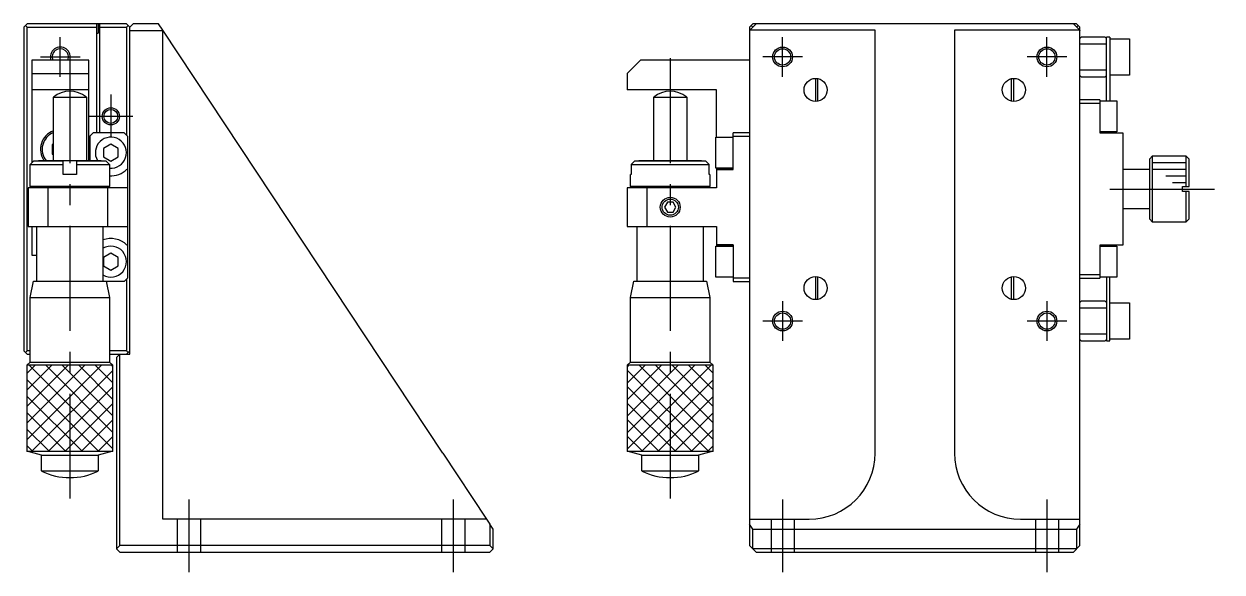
# Model space of a CAD drawing. Extents: x 0 to 369, y -8 to 257.
# Drawn here: x 188 to 369.3, y 90.4 to 173.4 of the extents above; entities that cross this region are included whole.
import ezdxf

# ---------------------------------------------------------------- set-up
doc = ezdxf.new("R2010")
doc.units = 0
doc.header["$LTSCALE"] = 0.5
doc.linetypes.add('CENTER', pattern=[50.8, 31.75, -6.35, 6.35, -6.35])
doc.linetypes.add('DASHED', pattern=[19.05, 12.7, -6.35])
for name, color, linetype in [('MSM_CENTER', 1, 'CENTER'), ('MSM_CONTINUOUS', 7, 'CONTINUOUS'), ('MSM_DASHED', 4, 'DASHED'), ('MSM_NARROW', 5, 'CONTINUOUS')]:
    doc.layers.add(name, color=color, linetype=linetype)

msp = doc.modelspace()

# ---------------------------------------------------------------- linework, layer by layer
at = {"layer": 'MSM_CENTER'}
for p, q in [((193.5, 165.41), (193.5, 171.41)), ((302.79, 165.41), (302.79, 171.41)), ((342.79, 165.41), (342.79, 171.41)), ((190.5, 168.41), (196.5, 168.41)), ((194.95, 168.21), (194.95, 99.71)), ((285.79, 168.21), (285.79, 99.71)), ((305.79, 168.41), (299.79, 168.41)), ((345.79, 168.41), (339.79, 168.41)), ((201.15, 162.71), (201.15, 156.26)), ((204.45, 159.41), (197.85, 159.41)), ((352.29, 148.41), (369.29, 148.41)), ((302.79, 131.41), (302.79, 125.41)), ((342.79, 131.41), (342.79, 125.41)), ((305.79, 128.41), (299.79, 128.41)), ((345.79, 128.41), (339.79, 128.41)), ((213, 90.41), (213, 101.41)), ((253, 90.41), (253, 101.41)), ((302.79, 101.41), (302.79, 90.41)), ((342.79, 101.41), (342.79, 90.41))]:
    msp.add_line(p, q, dxfattribs=at)
at = {"layer": 'MSM_CONTINUOUS'}
for p, q in [((188, 172.91), (188.5, 173.41)), ((188, 172.91), (188, 123.91)), ((188.25, 173.16), (188.5, 172.91)), ((203.5, 173.41), (188.5, 173.41)), ((188.5, 123.91), (188.5, 172.91)), ((188.5, 172.91), (199, 172.91)), ((199, 173.41), (199, 156.91)), ((199.25, 173.41), (199.25, 172.01)), ((199.5, 156.91), (199.5, 173.41)), ((199.5, 172.91), (203.5, 172.91)), ((204, 172.91), (203.5, 173.41)), ((203.5, 172.91), (203.75, 173.16)), ((203.5, 172.91), (203.5, 156.56)), ((204, 172.91), (204.5, 173.41)), ((204, 123.41), (204, 172.91)), ((204, 172.41), (209, 172.41)), ((208.37, 173.41), (204.5, 173.41)), ((209, 172.45), (208.37, 173.41)), ((209, 98.41), (209, 172.45)), ((251.39, 108.41), (209, 172.45)), ((297.79, 172.91), (298.29, 173.41)), ((297.79, 172.91), (297.79, 94.41)), ((297.79, 172.41), (297.83, 172.45)), ((297.83, 172.45), (298.79, 173.41)), ((316.79, 172.45), (297.83, 172.45)), ((298.29, 172.91), (298.04, 173.16)), ((347.29, 173.41), (298.29, 173.41)), ((316.79, 108.41), (316.79, 172.45)), ((328.79, 172.45), (328.79, 108.41)), ((347.75, 172.45), (328.79, 172.45)), ((346.79, 173.41), (347.75, 172.45)), ((347.29, 173.41), (347.79, 172.91)), ((347.54, 173.16), (347.29, 172.91)), ((347.75, 172.45), (347.79, 172.41)), ((347.79, 94.41), (347.79, 172.91)), ((199, 172.01), (199.25, 172.01)), ((347.79, 171.21), (347.99, 171.41)), ((351.59, 171.41), (347.99, 171.41)), ((351.59, 171.41), (351.79, 171.21)), ((351.79, 161.76), (351.79, 171.41)), ((352.29, 171.41), (351.79, 171.41)), ((352.29, 171.41), (352.29, 161.76)), ((352.29, 171.16), (355.29, 171.16)), ((355.29, 171.16), (355.29, 165.66)), ((347.79, 170.41), (351.79, 170.41)), ((197.8, 167.91), (189.2, 167.91)), ((189.2, 167.91), (189.2, 152.36)), ((197.8, 152.71), (197.8, 167.91)), ((279.29, 165.91), (281.29, 167.91)), ((297.79, 167.91), (281.29, 167.91)), ((189.2, 165.91), (197.8, 165.91)), ((279.29, 165.91), (279.29, 163.41)), ((307.79, 165.16), (307.79, 161.66)), ((308.14, 161.69), (308.14, 165.12)), ((337.44, 161.69), (337.44, 165.12)), ((337.79, 161.66), (337.79, 165.16)), ((351.79, 166.41), (347.79, 166.41)), ((347.99, 165.41), (347.79, 165.61)), ((347.99, 165.41), (351.59, 165.41)), ((351.79, 165.61), (351.59, 165.41)), ((355.29, 165.66), (352.29, 165.66)), ((197.8, 163.41), (189.2, 163.41)), ((292.79, 163.41), (279.29, 163.41)), ((292.79, 156.26), (292.79, 163.41)), ((192.45, 162.33), (197.45, 162.33)), ((192.45, 152.71), (192.45, 162.33)), ((197.45, 162.33), (197.45, 152.71)), ((283.29, 162.33), (288.29, 162.33)), ((283.29, 152.71), (283.29, 162.33)), ((288.29, 162.33), (288.29, 152.71)), ((350.79, 161.91), (347.79, 161.91)), ((347.79, 161.41), (350.79, 161.41)), ((350.79, 161.91), (350.79, 156.91)), ((350.79, 161.76), (353.39, 161.76)), ((353.39, 161.76), (353.39, 157.06)), ((197.95, 156.41), (198.45, 156.91)), ((197.95, 156.41), (197.95, 152.71)), ((203.15, 156.91), (198.45, 156.91)), ((203.15, 156.91), (203.65, 156.41)), ((203.65, 156.41), (203.65, 134.91)), ((292.69, 151.56), (292.69, 156.26)), ((292.69, 156.26), (295.29, 156.26)), ((295.29, 151.36), (295.29, 156.91)), ((297.79, 156.91), (295.29, 156.91)), ((295.29, 156.41), (297.79, 156.41)), ((353.39, 157.06), (350.79, 157.06)), ((350.79, 156.91), (354.29, 156.91)), ((351.79, 156.91), (351.79, 157.06)), ((352.29, 157.06), (352.29, 156.91)), ((354.29, 156.91), (354.29, 139.91)), ((192.45, 155.24), (192.25, 155.13)), ((192.25, 155.13), (192.25, 153.68)), ((201.15, 155.18), (200.05, 154.54)), ((200.05, 154.54), (200.05, 153.27)), ((202.25, 154.54), (201.15, 155.18)), ((202.25, 153.27), (202.25, 154.54)), ((188.95, 152.11), (189.45, 152.61)), ((193.95, 152.61), (189.45, 152.61)), ((190.2, 152.71), (199.7, 152.71)), ((190.2, 152.61), (190.2, 152.71)), ((192.25, 153.68), (192.45, 153.57)), ((193.95, 150.61), (193.95, 152.61)), ((195.95, 152.61), (195.95, 150.61)), ((200.45, 152.61), (195.95, 152.61)), ((199.7, 152.71), (199.7, 152.61)), ((200.05, 153.27), (201.15, 152.63)), ((200.45, 152.61), (200.95, 152.11)), ((201.15, 152.63), (202.25, 153.27)), ((280.38, 152.61), (279.87, 152.11)), ((291.2, 152.61), (280.38, 152.61)), ((281.04, 152.71), (290.54, 152.71)), ((281.04, 152.61), (281.04, 152.71)), ((290.54, 152.71), (290.54, 152.61)), ((291.7, 152.11), (291.2, 152.61)), ((358.29, 152.91), (358.79, 153.41)), ((358.29, 152.91), (358.29, 143.91)), ((358.79, 143.41), (358.79, 153.41)), ((358.79, 153.41), (363.79, 153.41)), ((363.79, 153.41), (363.79, 148.81)), ((363.79, 153.41), (364.29, 152.91)), ((364.29, 148.81), (364.29, 152.91)), ((188.95, 152.11), (193.95, 152.11)), ((188.95, 148.81), (188.95, 152.11)), ((195.95, 150.61), (193.95, 150.61)), ((195.95, 152.11), (200.95, 152.11)), ((200.95, 152.11), (200.95, 148.81)), ((203.58, 151.39), (203.65, 151.36)), ((279.87, 150.61), (279.79, 150.61)), ((279.79, 148.81), (279.79, 150.61)), ((279.87, 152.11), (291.7, 152.11)), ((279.87, 152.11), (279.87, 150.61)), ((291.7, 150.61), (291.7, 152.11)), ((291.79, 150.61), (291.7, 150.61)), ((291.79, 150.61), (291.79, 148.81)), ((295.29, 151.56), (292.69, 151.56)), ((292.79, 151.56), (292.79, 148.61)), ((295.29, 151.39), (292.79, 151.39)), ((292.79, 151.36), (295.29, 151.36)), ((354.29, 151.41), (358.29, 151.41)), ((200.95, 148.81), (188.95, 148.81)), ((189.15, 148.61), (188.95, 148.81)), ((200.95, 148.81), (200.75, 148.61)), ((291.79, 148.81), (279.79, 148.81)), ((279.99, 148.61), (279.79, 148.81)), ((291.79, 148.81), (291.59, 148.61)), ((363.29, 148.01), (363.29, 148.81)), ((363.29, 148.81), (364.29, 148.81)), ((188.65, 148.61), (188.65, 142.71)), ((203.65, 148.61), (188.65, 148.61)), ((191.65, 142.71), (191.65, 148.61)), ((200.65, 148.61), (200.65, 142.71)), ((279.29, 148.61), (279.29, 142.71)), ((292.79, 148.61), (279.29, 148.61)), ((282.29, 142.71), (282.29, 148.61)), ((364.29, 148.01), (363.29, 148.01)), ((363.79, 148.01), (363.79, 143.41)), ((364.29, 143.91), (364.29, 148.01)), ((285.36, 146.41), (284.92, 145.66)), ((284.92, 145.66), (285.36, 144.91)), ((286.22, 146.41), (285.36, 146.41)), ((286.65, 145.66), (286.22, 146.41)), ((286.22, 144.91), (286.65, 145.66)), ((358.29, 145.41), (354.29, 145.41)), ((285.36, 144.91), (286.22, 144.91)), ((358.79, 143.41), (358.29, 143.91)), ((363.79, 143.41), (358.79, 143.41)), ((364.29, 143.91), (363.79, 143.41)), ((188.65, 142.71), (203.65, 142.71)), ((189.2, 142.71), (189.2, 138.41)), ((189.95, 134.46), (189.95, 142.71)), ((199.95, 142.71), (199.95, 134.46)), ((279.29, 142.71), (292.79, 142.71)), ((280.79, 134.46), (280.79, 142.71)), ((290.79, 142.71), (290.79, 134.46)), ((292.79, 142.71), (292.79, 139.76)), ((203.65, 139.95), (203.58, 139.92)), ((292.69, 135.06), (292.69, 139.76)), ((292.69, 139.76), (295.29, 139.76)), ((295.29, 139.95), (292.79, 139.95)), ((292.79, 139.92), (295.29, 139.92)), ((295.29, 139.95), (295.29, 134.41)), ((354.29, 139.91), (350.79, 139.91)), ((350.79, 139.91), (350.79, 134.91)), ((350.79, 139.76), (353.39, 139.76)), ((351.79, 139.76), (351.79, 139.91)), ((352.29, 139.91), (352.29, 139.76)), ((353.39, 139.76), (353.39, 135.06)), ((189.2, 138.41), (189.95, 138.41)), ((201.15, 138.68), (200.05, 138.04)), ((200.05, 138.04), (200.05, 136.77)), ((202.25, 138.04), (201.15, 138.68)), ((202.25, 136.77), (202.25, 138.04)), ((200.05, 136.77), (201.15, 136.13)), ((201.15, 136.13), (202.25, 136.77)), ((188.95, 131.96), (189.45, 134.46)), ((189.45, 134.46), (200.45, 134.46)), ((200.45, 134.46), (200.95, 131.96)), ((203.15, 134.41), (200.46, 134.41)), ((203.65, 134.91), (203.15, 134.41)), ((203.5, 134.76), (203.5, 123.91)), ((279.79, 131.96), (280.29, 134.46)), ((280.29, 134.46), (291.29, 134.46)), ((291.29, 134.46), (291.79, 131.96)), ((295.29, 135.06), (292.69, 135.06)), ((297.79, 134.91), (295.29, 134.91)), ((295.29, 134.41), (297.79, 134.41)), ((307.79, 135.16), (307.79, 131.66)), ((308.14, 131.69), (308.14, 135.12)), ((337.44, 131.69), (337.44, 135.12)), ((337.79, 131.66), (337.79, 135.16)), ((350.79, 135.41), (347.79, 135.41)), ((347.79, 134.91), (350.79, 134.91)), ((353.39, 135.06), (350.79, 135.06)), ((351.79, 135.06), (351.79, 125.41)), ((352.29, 125.41), (352.29, 135.06)), ((188.95, 131.96), (200.95, 131.96)), ((188.95, 122.21), (188.95, 131.96)), ((200.95, 131.96), (200.95, 122.21)), ((279.79, 131.96), (291.79, 131.96)), ((279.79, 122.21), (279.79, 131.96)), ((291.79, 131.96), (291.79, 122.21)), ((347.79, 131.21), (347.99, 131.41)), ((351.59, 131.41), (347.99, 131.41)), ((351.59, 131.41), (351.79, 131.21)), ((352.29, 131.16), (355.29, 131.16)), ((355.29, 131.16), (355.29, 125.66)), ((347.79, 130.41), (351.79, 130.41)), ((351.79, 126.41), (347.79, 126.41)), ((347.99, 125.41), (347.79, 125.61)), ((347.99, 125.41), (351.59, 125.41)), ((351.79, 125.61), (351.59, 125.41)), ((351.79, 125.41), (352.29, 125.41)), ((355.29, 125.66), (352.29, 125.66)), ((188.5, 123.41), (188, 123.91)), ((188.5, 123.91), (188.25, 123.66)), ((188.95, 123.91), (188.5, 123.91)), ((188.5, 123.41), (188.95, 123.41)), ((203.5, 123.91), (200.95, 123.91)), ((200.95, 123.41), (204, 123.41)), ((202.5, 123.41), (202, 122.91)), ((202.5, 94.41), (202.5, 123.41)), ((203.75, 123.66), (203.5, 123.91)), ((203.5, 123.41), (204, 123.91)), ((188.45, 121.71), (188.95, 122.21)), ((201.45, 121.71), (188.45, 121.71)), ((188.45, 121.71), (188.45, 108.71)), ((188.95, 122.21), (200.95, 122.21)), ((200.95, 122.21), (201.45, 121.71)), ((201.45, 108.71), (201.45, 121.71)), ((202, 122.91), (202, 93.91)), ((279.29, 121.71), (279.79, 122.21)), ((292.29, 121.71), (279.29, 121.71)), ((279.29, 121.71), (279.29, 108.71)), ((279.79, 122.21), (291.79, 122.21)), ((291.79, 122.21), (292.29, 121.71)), ((292.29, 108.71), (292.29, 121.71)), ((190.65, 108.12), (188.45, 108.71)), ((188.45, 108.71), (201.45, 108.71)), ((190.65, 108.12), (199.25, 108.12)), ((190.65, 105.71), (190.65, 108.12)), ((201.45, 108.71), (199.25, 108.12)), ((199.25, 108.12), (199.25, 105.71)), ((251.39, 108.41), (258.01, 98.41)), ((281.49, 108.12), (279.29, 108.71)), ((279.29, 108.71), (292.29, 108.71)), ((281.49, 108.12), (290.09, 108.12)), ((281.49, 105.71), (281.49, 108.12)), ((292.29, 108.71), (290.09, 108.12)), ((290.09, 108.12), (290.09, 105.71)), ((190.65, 105.71), (199.25, 105.71)), ((281.49, 105.71), (290.09, 105.71)), ((258.01, 98.41), (209, 98.41)), ((258.01, 98.41), (258.5, 97.66)), ((297.79, 98.41), (306.79, 98.41)), ((338.79, 98.41), (347.79, 98.41)), ((258.5, 97.66), (258.5, 94.41)), ((259, 96.91), (258.5, 97.66)), ((259, 93.91), (259, 96.91)), ((298.29, 96.91), (297.79, 97.66)), ((298.29, 96.91), (347.29, 96.91)), ((298.29, 93.91), (298.29, 96.91)), ((347.79, 97.66), (347.29, 96.91)), ((347.29, 96.91), (347.29, 93.91)), ((202, 93.91), (202.5, 94.41)), ((258.5, 94.41), (202.5, 94.41)), ((258.5, 94.41), (259, 93.91)), ((297.79, 94.41), (298.79, 93.41)), ((346.79, 93.41), (347.79, 94.41)), ((202.5, 93.41), (202, 93.91)), ((202.5, 93.41), (258.5, 93.41)), ((259, 93.91), (258.5, 93.41)), ((347.29, 93.91), (298.29, 93.91)), ((298.79, 93.41), (346.79, 93.41))]:
    msp.add_line(p, q, dxfattribs=at)
for centre, radius in [((302.79, 168.41), 1.23), ((342.79, 168.41), 1.23), ((307.79, 163.41), 1.75), ((337.79, 163.41), 1.75), ((201.15, 159.41), 1.06), ((285.79, 145.66), 1.23), ((307.79, 133.41), 1.75), ((337.79, 133.41), 1.75), ((302.79, 128.41), 1.23), ((342.79, 128.41), 1.23)]:
    msp.add_circle(centre, radius, dxfattribs=at)
for centre, radius, start, end in [((193.5, 168.41), 1.23, 336.0042, 203.9958), ((194.95, 159.21), 4, 51.3178, 128.6822), ((285.79, 159.21), 4, 51.3178, 128.6822), ((193.5, 154.41), 3, 110.4872, 214.5181), ((193.5, 154.41), 2.75, 112.4463, 218.1835), ((201.15, 153.91), 2.35, 265.1179, 210.7064), ((201.15, 153.91), 3.5, 266.7242, 313.989), ((201.15, 137.41), 3.5, 46.011, 110.051), ((201.15, 137.41), 2.35, 239.2936, 120.7064), ((306.79, 108.41), 10, 270, 0), ((338.79, 108.41), 10, 180, 270), ((194.95, 114.45), 9.75, 243.8162, 296.1838), ((285.79, 114.45), 9.75, 243.8162, 296.1838)]:
    msp.add_arc(centre, radius, start, end, dxfattribs=at)
at = {"layer": 'MSM_DASHED'}
for p, q in [((211.25, 93.41), (211.25, 98.41)), ((214.75, 93.41), (214.75, 98.41)), ((251.25, 93.41), (251.25, 98.41)), ((254.75, 93.41), (254.75, 98.41)), ((301.04, 98.41), (301.04, 93.41)), ((304.54, 98.41), (304.54, 93.41)), ((341.04, 98.41), (341.04, 93.41)), ((344.54, 98.41), (344.54, 93.41))]:
    msp.add_line(p, q, dxfattribs=at)
at = {"layer": 'MSM_NARROW'}
for p, q in [((358.79, 152.41), (363.79, 152.41)), ((358.79, 151.41), (363.79, 151.41)), ((360.79, 150.41), (363.79, 150.41)), ((361.79, 149.41), (363.79, 149.41)), ((199.71, 121.71), (188.45, 110.45)), ((197.21, 121.71), (188.45, 112.95)), ((194.71, 121.71), (188.45, 115.45)), ((192.21, 121.71), (188.45, 117.95)), ((189.71, 121.71), (188.45, 120.45)), ((201.45, 109.05), (188.79, 121.71)), ((201.45, 111.55), (191.29, 121.71)), ((201.45, 114.05), (193.79, 121.71)), ((201.45, 116.55), (196.29, 121.71)), ((201.45, 119.05), (198.79, 121.71)), ((201.45, 121.55), (201.29, 121.71)), ((291.99, 121.71), (279.29, 109)), ((289.49, 121.71), (279.29, 111.5)), ((286.99, 121.71), (279.29, 114)), ((284.49, 121.71), (279.29, 116.5)), ((281.99, 121.71), (279.29, 119)), ((279.49, 121.71), (279.29, 121.5)), ((292.29, 110.5), (281.08, 121.71)), ((292.29, 113), (283.58, 121.71)), ((292.29, 115.5), (286.08, 121.71)), ((292.29, 118), (288.58, 121.71)), ((292.29, 120.5), (291.08, 121.71)), ((201.45, 120.95), (189.21, 108.71)), ((291.58, 108.71), (279.29, 121)), ((199.29, 108.71), (188.45, 119.55)), ((201.45, 118.45), (191.71, 108.71)), ((289.08, 108.71), (279.29, 118.5)), ((292.29, 119.5), (281.49, 108.71)), ((196.79, 108.71), (188.45, 117.05)), ((292.29, 117), (283.99, 108.71)), ((194.29, 108.71), (188.45, 114.55)), ((201.45, 115.95), (194.21, 108.71)), ((286.58, 108.71), (279.29, 116)), ((292.29, 114.5), (286.49, 108.71)), ((201.45, 113.45), (196.71, 108.71)), ((284.08, 108.71), (279.29, 113.5)), ((191.79, 108.71), (188.45, 112.05)), ((201.45, 110.95), (199.21, 108.71)), ((281.58, 108.71), (279.29, 111)), ((292.29, 112), (288.99, 108.71)), ((189.29, 108.71), (188.45, 109.55)), ((292.29, 109.5), (291.49, 108.71))]:
    msp.add_line(p, q, dxfattribs=at)
for centre, radius in [((302.79, 168.41), 1.5), ((342.79, 168.41), 1.5), ((201.15, 159.41), 1.3), ((285.79, 145.66), 1.5), ((302.79, 128.41), 1.5), ((342.79, 128.41), 1.5)]:
    msp.add_circle(centre, radius, dxfattribs=at)
msp.add_arc((193.5, 168.41), 1.5, 340.5288, 199.4712, dxfattribs=at)

doc.saveas('drawing.dxf')
